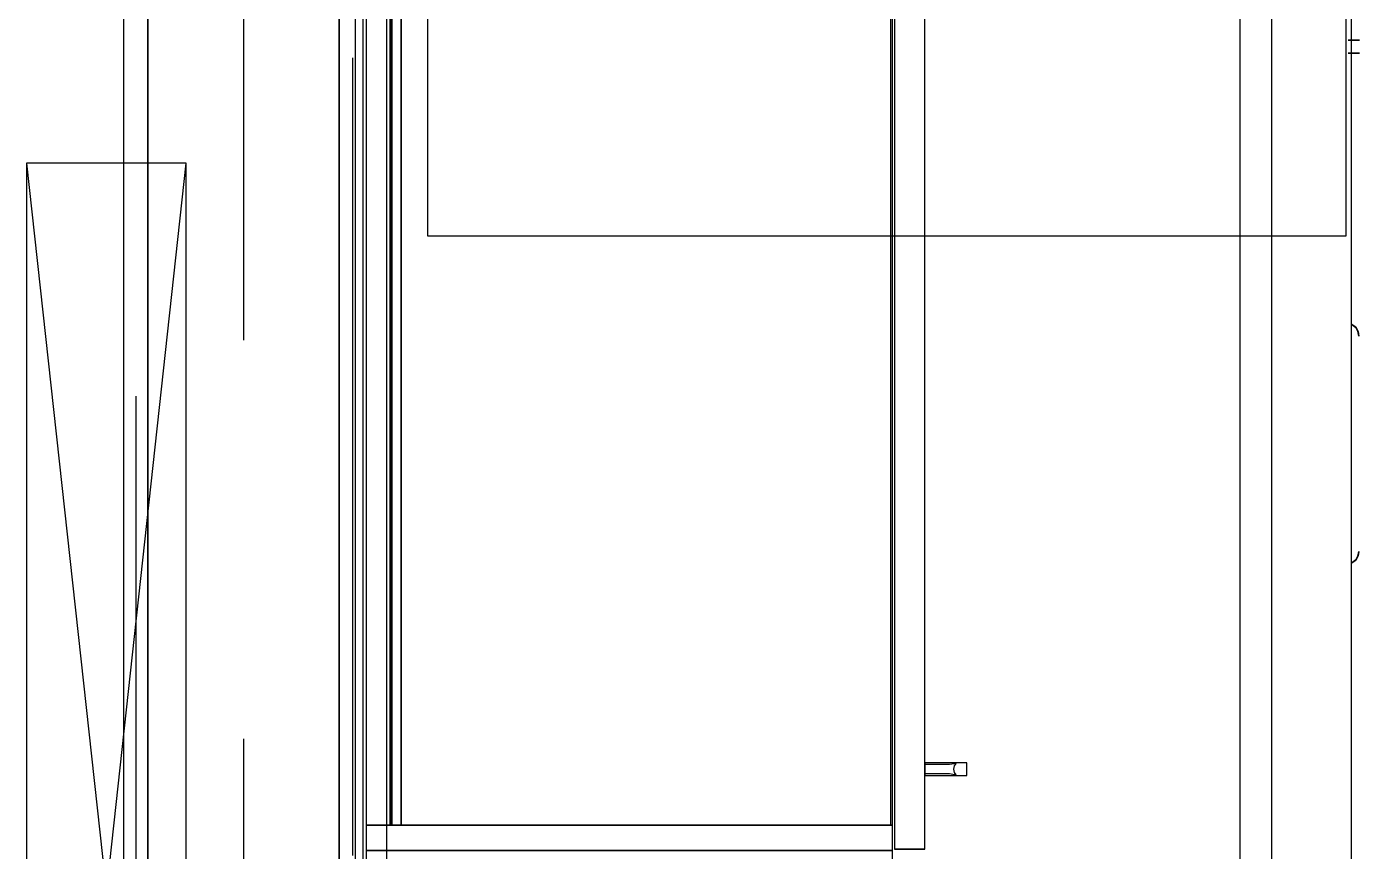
# Model space of a CAD drawing. Header units: millimetres. Extents: x -28.2 to 24.3, y -24.8 to 12.4.
# Drawn here: x -5.952 to -5.116, y 1.715 to 2.232 of the extents above; entities that cross this region are included whole.
import ezdxf

# ---------------------------------------------------------------- set-up
doc = ezdxf.new("R2010")
doc.units = ezdxf.units.MM
doc.linetypes.add('Dashed', pattern=[0.75, 0.5, -0.25])
for name, color, linetype in [('BUILDINGELEMENTPROXY', 8, 'Continuous'), ('EJE_MUROS', 8, 'Continuous'), ('FURNISHINGELEMENT', 8, 'Continuous'), ('LOSAS', 3, 'Continuous'), ('MUROS', 7, 'Continuous'), ('VENTANAS', 4, 'Continuous')]:
    doc.layers.add(name, color=color, linetype=linetype)

msp = doc.modelspace()

# ---------------------------------------------------------------- linework, layer by layer
at = {"layer": 'BUILDINGELEMENTPROXY'}
for p, q in [((-5.70076, 3.09252, 1.235), (-5.70076, 2.10132, 1.235)), ((-5.12456, 2.10132, 1.235), (-5.12456, 3.09252, 1.235)), ((-5.70076, 2.10132, 1.235), (-5.12456, 2.10132, 1.235))]:
    msp.add_line(p, q, dxfattribs=at)
at = {"layer": 'EJE_MUROS', "linetype": 'Dashed'}
for p, q in [((-5.88366, 5.00092), (-5.88366, -0.01908)), ((-5.81616, 4.78592), (-5.81616, 0.19592)), ((-5.74766, 0.21292), (-5.74766, 4.76892))]:
    msp.add_line(p, q, dxfattribs=at)
at = {"layer": 'FURNISHINGELEMENT'}
for p, q in [((-5.19116, 4.34515), (-5.19116, 0.13292)), ((-5.17116, 0.13292), (-5.17116, 4.34515)), ((-5.7462, 3.05092), (-5.7462, 1.12066)), ((-5.1212, 1.12066), (-5.1212, 3.05092)), ((-5.73916, 2.31592, 2.79), (-5.73916, 1.71592, 2.79)), ((-5.40916, 1.71592, 2.79), (-5.40916, 2.31592, 2.79)), ((-5.40785, 2.31503, 2.789), (-5.40785, 1.71703, 2.789)), ((-5.40785, 2.31481, 2.789), (-5.40785, 1.71681, 2.789)), ((-5.38885, 1.71703, 2.789), (-5.38885, 2.31503, 2.789)), ((-5.38885, 1.71681, 2.789), (-5.38885, 2.31481, 2.789)), ((-5.73916, 2.29992, 2.7895), (-5.73916, 1.73192, 2.7895)), ((-5.73916, 2.29992, 1.9065), (-5.73916, 1.73192, 1.9065)), ((-5.73916, 2.29992, 2.7735), (-5.73916, 1.73192, 2.7735)), ((-5.73916, 2.29992, 1.9065), (-5.73916, 1.73192, 1.9065)), ((-5.73916, 2.29992, 2.7895), (-5.73916, 1.73192, 2.7895)), ((-5.72416, 1.73192, 1.9065), (-5.72416, 2.29992, 1.9065)), ((-5.72416, 2.29992, 1.8985), (-5.72416, 1.73192, 1.8985)), ((-5.72416, 2.29992, 2.7815), (-5.72416, 1.73192, 2.7815)), ((-5.72316, 2.29992, 1.906), (-5.72316, 1.73192, 1.906)), ((-5.72316, 1.73192, 2.7735), (-5.72316, 2.29992, 2.7735)), ((-5.71716, 2.29992, 2.7895), (-5.71716, 1.73192, 2.7895)), ((-5.71716, 1.73192, 1.8985), (-5.71716, 2.29992, 1.8985)), ((-5.71716, 1.73192, 2.7895), (-5.71716, 2.29992, 2.7895)), ((-5.71716, 1.73192, 2.7815), (-5.71716, 2.29992, 2.7815)), ((-5.71716, 2.29992, 1.9065), (-5.71716, 1.73192, 1.9065)), ((-5.41016, 1.73192, 2.7895), (-5.41016, 2.29992, 2.7895)), ((-5.41016, 1.73192, 2.7895), (-5.41016, 2.29992, 2.7895)), ((-5.41016, 1.73192, 1.9065), (-5.41016, 2.29992, 1.9065)), ((-5.41016, 1.73192, 1.9065), (-5.41016, 2.29992, 1.9065)), ((-5.40916, 1.73192, 1.906), (-5.40916, 2.29992, 1.906)), ((-5.12067, 2.22394, 0.82832), (-5.12326, 2.22394, 0.82757)), ((-5.12326, 2.22394, 0.82757), (-5.12031, 2.22394, 0.8285)), ((-5.12067, 2.22394, 0.82832), (-5.12326, 2.22394, 0.82757)), ((-5.12326, 2.22394, 0.82757), (-5.12031, 2.22394, 0.8285)), ((-5.11824, 2.22394, 0.83005), (-5.12067, 2.22394, 0.82832)), ((-5.11824, 2.22394, 0.83005), (-5.12067, 2.22394, 0.82832)), ((-5.12031, 2.22394, 0.8285), (-5.11824, 2.22394, 0.83005)), ((-5.12031, 2.22394, 0.8285), (-5.11824, 2.22394, 0.83005)), ((-5.11824, 2.22394, 0.97609), (-5.11672, 2.22394, 0.97338)), ((-5.11681, 2.22394, 0.97363), (-5.11824, 2.22394, 0.97609)), ((-5.11824, 2.22394, 0.97609), (-5.11672, 2.22394, 0.97338)), ((-5.11681, 2.22394, 0.97363), (-5.11824, 2.22394, 0.97609)), ((-5.11626, 2.22394, 0.97057), (-5.11681, 2.22394, 0.97363)), ((-5.11626, 2.22394, 0.97057), (-5.11681, 2.22394, 0.97363)), ((-5.11672, 2.22394, 0.97338), (-5.11626, 2.22394, 0.97057)), ((-5.11672, 2.22394, 0.97338), (-5.11626, 2.22394, 0.97057)), ((-5.12067, 2.21594, 0.97781), (-5.12326, 2.21594, 0.97857)), ((-5.12326, 2.21594, 0.97857), (-5.12031, 2.21594, 0.97763)), ((-5.12067, 2.21594, 0.97781), (-5.12326, 2.21594, 0.97857)), ((-5.12326, 2.21594, 0.97857), (-5.12031, 2.21594, 0.97763)), ((-5.11824, 2.21594, 0.97609), (-5.12067, 2.21594, 0.97781)), ((-5.11824, 2.21594, 0.97609), (-5.12067, 2.21594, 0.97781)), ((-5.12031, 2.21594, 0.97763), (-5.11824, 2.21594, 0.97609)), ((-5.12031, 2.21594, 0.97763), (-5.11824, 2.21594, 0.97609)), ((-5.11824, 2.21594, 0.83005), (-5.11672, 2.21594, 0.83275)), ((-5.11681, 2.21594, 0.8325), (-5.11824, 2.21594, 0.83005)), ((-5.11824, 2.21594, 0.83005), (-5.11672, 2.21594, 0.83275)), ((-5.11681, 2.21594, 0.8325), (-5.11824, 2.21594, 0.83005)), ((-5.11626, 2.21594, 0.83557), (-5.11681, 2.21594, 0.8325)), ((-5.11626, 2.21594, 0.83557), (-5.11681, 2.21594, 0.8325)), ((-5.11672, 2.21594, 0.83275), (-5.11626, 2.21594, 0.83557)), ((-5.11672, 2.21594, 0.83275), (-5.11626, 2.21594, 0.83557)), ((-5.11846, 2.04398, 1.10907), (-5.12098, 2.04579, 1.10907)), ((-5.12098, 2.04579, 1.10907), (-5.11855, 2.04407, 1.10907)), ((-5.11855, 2.04407, 1.11707), (-5.12098, 2.04579, 1.11706)), ((-5.12098, 2.04579, 1.11706), (-5.11846, 2.04398, 1.11707)), ((-5.11846, 2.04398, 1.10907), (-5.12098, 2.04579, 1.10907)), ((-5.12098, 2.04579, 1.10907), (-5.11855, 2.04407, 1.10907)), ((-5.11855, 2.04407, 1.11707), (-5.12098, 2.04579, 1.11706)), ((-5.12098, 2.04579, 1.11706), (-5.11846, 2.04398, 1.11707)), ((-5.11846, 2.04398, 0.75907), (-5.12098, 2.04579, 0.75907)), ((-5.12098, 2.04579, 0.75907), (-5.11855, 2.04407, 0.75907)), ((-5.11855, 2.04407, 0.76707), (-5.12098, 2.04579, 0.76706)), ((-5.12098, 2.04579, 0.76706), (-5.11846, 2.04398, 0.76707)), ((-5.11855, 2.04407, 1.10907), (-5.11703, 2.04137, 1.10907)), ((-5.11703, 2.04137, 1.11707), (-5.11855, 2.04407, 1.11707)), ((-5.11855, 2.04407, 1.10907), (-5.11703, 2.04137, 1.10907)), ((-5.11703, 2.04137, 1.11707), (-5.11855, 2.04407, 1.11707)), ((-5.11855, 2.04407, 0.75907), (-5.11703, 2.04137, 0.75907)), ((-5.11703, 2.04137, 0.76707), (-5.11855, 2.04407, 0.76707)), ((-5.11711, 2.04162, 1.10907), (-5.11846, 2.04398, 1.10907)), ((-5.11846, 2.04398, 1.11707), (-5.11711, 2.04162, 1.11707)), ((-5.11711, 2.04162, 1.10907), (-5.11846, 2.04398, 1.10907)), ((-5.11846, 2.04398, 1.11707), (-5.11711, 2.04162, 1.11707)), ((-5.11711, 2.04162, 0.75907), (-5.11846, 2.04398, 0.75907)), ((-5.11846, 2.04398, 0.76707), (-5.11711, 2.04162, 0.76707)), ((-5.11657, 2.03855, 1.10907), (-5.11711, 2.04162, 1.10907)), ((-5.11711, 2.04162, 1.11707), (-5.11657, 2.03855, 1.11707)), ((-5.11657, 2.03855, 1.10907), (-5.11711, 2.04162, 1.10907)), ((-5.11711, 2.04162, 1.11707), (-5.11657, 2.03855, 1.11707)), ((-5.11657, 2.03855, 0.75907), (-5.11711, 2.04162, 0.75907)), ((-5.11711, 2.04162, 0.76707), (-5.11657, 2.03855, 0.76707)), ((-5.11703, 2.04137, 1.10907), (-5.11657, 2.03855, 1.10907)), ((-5.11657, 2.03855, 1.11707), (-5.11703, 2.04137, 1.11707)), ((-5.11703, 2.04137, 1.10907), (-5.11657, 2.03855, 1.10907)), ((-5.11657, 2.03855, 1.11707), (-5.11703, 2.04137, 1.11707)), ((-5.11703, 2.04137, 0.75907), (-5.11657, 2.03855, 0.75907)), ((-5.11657, 2.03855, 0.76707), (-5.11703, 2.04137, 0.76707)), ((-5.12098, 1.89631, 1.10907), (-5.11846, 1.89812, 1.10907)), ((-5.11846, 1.89812, 1.11707), (-5.12098, 1.89631, 1.11706)), ((-5.12098, 1.89631, 1.10907), (-5.11846, 1.89812, 1.10907)), ((-5.11846, 1.89812, 1.11707), (-5.12098, 1.89631, 1.11706)), ((-5.12098, 1.89631, 0.75907), (-5.11846, 1.89812, 0.75907)), ((-5.11846, 1.89812, 0.76707), (-5.12098, 1.89631, 0.76706)), ((-5.11855, 1.89803, 1.10907), (-5.12098, 1.89631, 1.10907)), ((-5.12098, 1.89631, 1.11706), (-5.11855, 1.89803, 1.11707)), ((-5.11855, 1.89803, 1.10907), (-5.12098, 1.89631, 1.10907)), ((-5.12098, 1.89631, 1.11706), (-5.11855, 1.89803, 1.11707)), ((-5.11855, 1.89803, 0.75907), (-5.12098, 1.89631, 0.75907)), ((-5.12098, 1.89631, 0.76706), (-5.11855, 1.89803, 0.76707)), ((-5.11703, 1.90073, 1.10907), (-5.11855, 1.89803, 1.10907)), ((-5.11855, 1.89803, 1.11707), (-5.11703, 1.90073, 1.11707)), ((-5.11703, 1.90073, 1.10907), (-5.11855, 1.89803, 1.10907)), ((-5.11855, 1.89803, 1.11707), (-5.11703, 1.90073, 1.11707)), ((-5.11703, 1.90073, 0.75907), (-5.11855, 1.89803, 0.75907)), ((-5.11855, 1.89803, 0.76707), (-5.11703, 1.90073, 0.76707)), ((-5.11846, 1.89812, 1.10907), (-5.11711, 1.90048, 1.10907)), ((-5.11711, 1.90048, 1.11707), (-5.11846, 1.89812, 1.11707)), ((-5.11846, 1.89812, 1.10907), (-5.11711, 1.90048, 1.10907)), ((-5.11711, 1.90048, 1.11707), (-5.11846, 1.89812, 1.11707)), ((-5.11846, 1.89812, 0.75907), (-5.11711, 1.90048, 0.75907)), ((-5.11711, 1.90048, 0.76707), (-5.11846, 1.89812, 0.76707)), ((-5.11711, 1.90048, 1.10907), (-5.11657, 1.90355, 1.10907)), ((-5.11657, 1.90355, 1.11707), (-5.11711, 1.90048, 1.11707)), ((-5.11711, 1.90048, 1.10907), (-5.11657, 1.90355, 1.10907)), ((-5.11657, 1.90355, 1.11707), (-5.11711, 1.90048, 1.11707)), ((-5.11711, 1.90048, 0.75907), (-5.11657, 1.90355, 0.75907)), ((-5.11657, 1.90355, 0.76707), (-5.11711, 1.90048, 0.76707)), ((-5.11657, 1.90355, 1.10907), (-5.11703, 1.90073, 1.10907)), ((-5.11703, 1.90073, 1.11707), (-5.11657, 1.90355, 1.11707)), ((-5.11657, 1.90355, 1.10907), (-5.11703, 1.90073, 1.10907)), ((-5.11703, 1.90073, 1.11707), (-5.11657, 1.90355, 1.11707)), ((-5.11657, 1.90355, 0.75907), (-5.11703, 1.90073, 0.75907)), ((-5.11703, 1.90073, 0.76707), (-5.11657, 1.90355, 0.76707)), ((-5.36235, 1.77103, 2.126), (-5.38885, 1.77103, 2.126)), ((-5.38885, 1.77103, 2.126), (-5.38885, 1.76303, 2.126)), ((-5.38378, 1.76986, 1.95733), (-5.38885, 1.76986, 1.95733)), ((-5.38885, 1.76986, 1.95733), (-5.38885, 1.76703, 1.9585)), ((-5.38885, 1.76703, 1.9585), (-5.38885, 1.7642, 1.95733)), ((-5.38885, 1.7642, 1.95733), (-5.38322, 1.7642, 1.95733)), ((-5.37898, 1.76986, 1.95733), (-5.38378, 1.76986, 1.95733)), ((-5.38322, 1.7642, 1.95733), (-5.37842, 1.7642, 1.95733)), ((-5.37335, 1.76986, 1.95733), (-5.37898, 1.76986, 1.95733)), ((-5.37842, 1.7642, 1.95733), (-5.37335, 1.7642, 1.95733)), ((-5.36905, 1.77054, 1.9582), (-5.37335, 1.76986, 1.95733)), ((-5.37335, 1.7642, 1.95733), (-5.36905, 1.76352, 1.9582)), ((-5.37052, 1.76703, 1.95967), (-5.37009, 1.76915, 1.95924)), ((-5.37009, 1.7649, 1.95924), (-5.37052, 1.76703, 1.95967)), ((-5.37009, 1.76915, 1.95924), (-5.36905, 1.77054, 1.9582)), ((-5.36905, 1.76352, 1.9582), (-5.37009, 1.7649, 1.95924)), ((-5.36235, 1.76303, 2.126), (-5.36235, 1.77103, 2.126)), ((-5.38885, 1.76303, 2.126), (-5.36235, 1.76303, 2.126)), ((-5.40916, 1.73192, 2.79), (-5.73916, 1.73192, 2.79)), ((-5.73916, 1.73192, 2.79), (-5.73916, 1.71592, 2.79)), ((-5.73916, 1.73192, 2.7895), (-5.41016, 1.73192, 2.7895)), ((-5.40916, 1.73192, 2.79), (-5.73916, 1.73192, 2.79)), ((-5.73916, 1.73192, 2.79), (-5.73916, 1.71592, 2.79)), ((-5.73916, 1.73192, 1.9065), (-5.41016, 1.73192, 1.9065)), ((-5.73916, 1.73192, 2.7735), (-5.72316, 1.73192, 2.7735)), ((-5.73916, 1.73192, 1.9065), (-5.72416, 1.73192, 1.9065)), ((-5.73916, 1.73192, 2.7895), (-5.71716, 1.73192, 2.7895)), ((-5.72416, 1.73192, 1.8985), (-5.71716, 1.73192, 1.8985)), ((-5.72416, 1.73192, 2.7815), (-5.71716, 1.73192, 2.7815)), ((-5.72316, 1.73192, 1.906), (-5.40916, 1.73192, 1.906)), ((-5.71716, 1.73192, 2.7895), (-5.41016, 1.73192, 2.7895)), ((-5.71716, 1.73192, 1.9065), (-5.41016, 1.73192, 1.9065)), ((-5.40916, 1.71592, 2.79), (-5.40916, 1.73192, 2.79)), ((-5.40916, 1.71592, 2.79), (-5.40916, 1.73192, 2.79)), ((-5.73916, 1.71592, 2.79), (-5.40916, 1.71592, 2.79)), ((-5.73916, 1.71592, 2.79), (-5.40916, 1.71592, 2.79)), ((-5.73916, 1.71592, 2.79), (-5.40916, 1.71592, 2.79)), ((-5.40916, 1.71592, 2.79), (-5.73916, 1.71592, 2.79)), ((-5.73916, 1.71592, 2.79), (-5.73916, 1.11592, 2.79)), ((-5.40916, 1.71592, 2.79), (-5.73916, 1.71592, 2.79)), ((-5.73916, 1.71592, 2.79), (-5.73916, 1.69992, 2.79)), ((-5.40916, 1.71592, 2.79), (-5.73916, 1.71592, 2.79)), ((-5.73916, 1.71592, 2.79), (-5.73916, 1.69992, 2.79)), ((-5.40916, 1.11592, 2.79), (-5.40916, 1.71592, 2.79)), ((-5.40916, 1.69992, 2.79), (-5.40916, 1.71592, 2.79)), ((-5.40916, 1.69992, 2.79), (-5.40916, 1.71592, 2.79)), ((-5.40785, 1.71703, 2.789), (-5.38885, 1.71703, 2.789)), ((-5.40785, 1.71681, 2.789), (-5.38885, 1.71681, 2.789))]:
    msp.add_line(p, q, dxfattribs=at)
at = {"layer": 'LOSAS'}
for p, q in [((-5.74116, 0.17092), (-5.74116, 4.85092)), ((-5.72616, 0.19592), (-5.72616, 4.78592))]:
    msp.add_line(p, q, dxfattribs=at)
at = {"layer": 'MUROS'}
for p, q in [((-5.89116, -0.01908), (-5.89116, 5.00092)), ((-5.87616, 5.00092), (-5.87616, -0.01908)), ((-5.87616, 0.19592), (-5.87616, 4.78592)), ((-5.75616, 4.78592), (-5.75616, 0.19592)), ((-5.75616, 0.21292), (-5.75616, 4.76892)), ((-5.73916, 4.76892), (-5.73916, 0.21292))]:
    msp.add_line(p, q, dxfattribs=at)
at = {"layer": 'VENTANAS'}
for p, q in [((-5.95216, 2.14692), (-5.95216, 1.23192)), ((-5.85216, 2.14692), (-5.95216, 2.14692)), ((-5.95216, 2.14692), (-5.85216, 1.23192)), ((-5.95216, 1.23192), (-5.85216, 2.14692)), ((-5.95216, 2.14692), (-5.95216, 1.23192)), ((-5.85216, 2.14692), (-5.95216, 2.14692)), ((-5.95216, 2.14692), (-5.85216, 1.23192)), ((-5.95216, 1.23192), (-5.85216, 2.14692)), ((-5.95216, 2.14692), (-5.95216, 1.23192)), ((-5.85216, 2.14692), (-5.95216, 2.14692)), ((-5.95216, 2.14692), (-5.85216, 1.23192)), ((-5.95216, 1.23192), (-5.85216, 2.14692)), ((-5.95216, 2.14692), (-5.95216, 1.23192)), ((-5.85216, 2.14692), (-5.95216, 2.14692)), ((-5.95216, 2.14692), (-5.85216, 1.23192)), ((-5.95216, 1.23192), (-5.85216, 2.14692)), ((-5.85216, 1.23192), (-5.85216, 2.14692)), ((-5.85216, 1.23192), (-5.85216, 2.14692)), ((-5.85216, 1.23192), (-5.85216, 2.14692)), ((-5.85216, 1.23192), (-5.85216, 2.14692))]:
    msp.add_line(p, q, dxfattribs=at)

doc.saveas('drawing.dxf')
